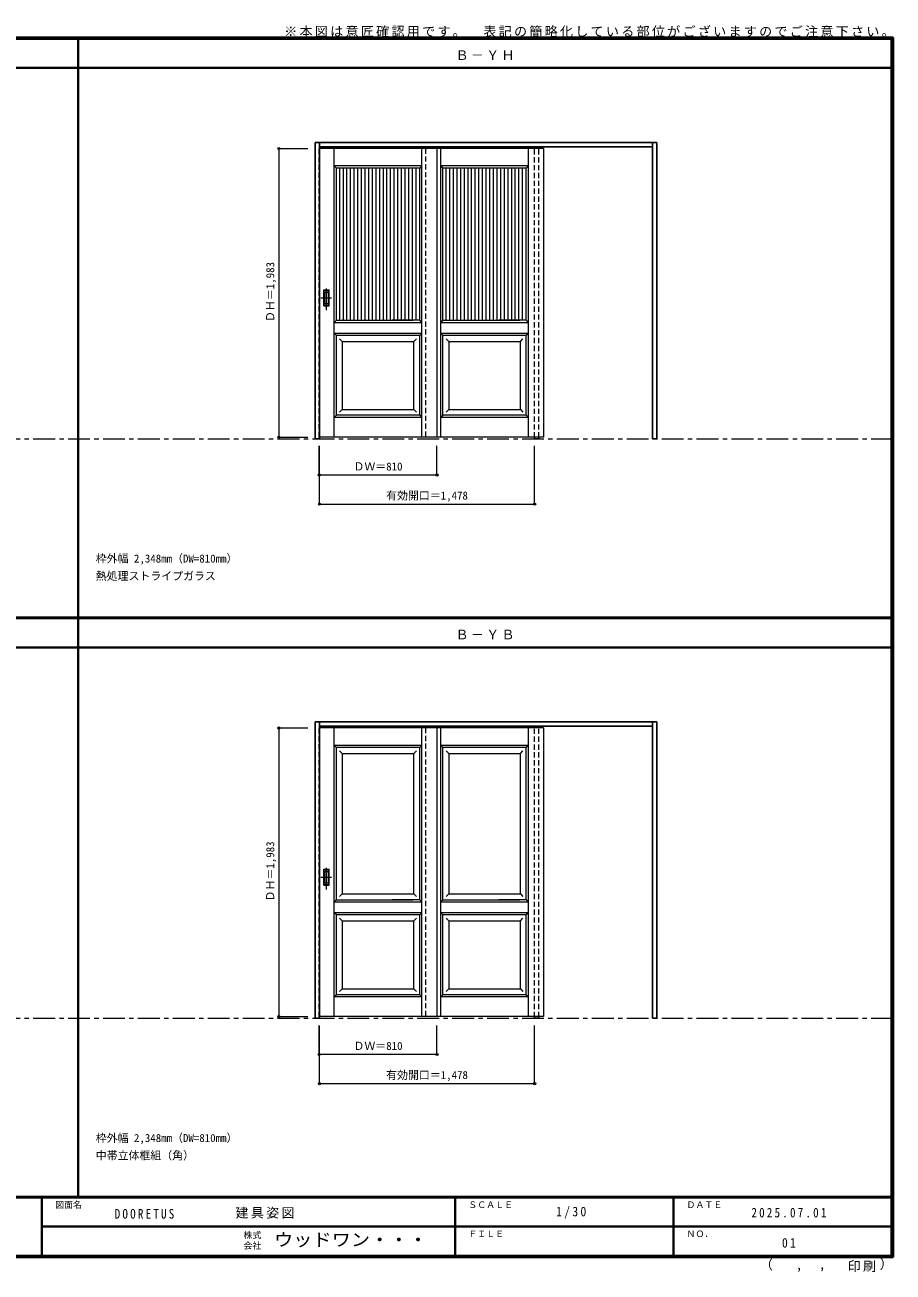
# Model space of a CAD drawing. Units: millimetres, scale not verified. Extents: x -6000 to 5700, y -4307 to 4260.
# Drawn here: x -267 to 5700, y -4307 to 4260 of the extents above; entities that cross this region are included whole.
import ezdxf
from ezdxf.enums import TextEntityAlignment as Align

# ---------------------------------------------------------------- set-up
doc = ezdxf.new("R2010")
doc.units = ezdxf.units.MM
doc.header["$LTSCALE"] = 30
doc.header["$PDMODE"] = 32
doc.header["$PDSIZE"] = 15
doc.linetypes.add('CHAIN1', pattern=[8, 5, -1, 1, -1])
doc.linetypes.add('DASHED1', pattern=[1.8, 1.2, -0.6])
for name, color, linetype, lineweight in [('0-1_通り芯', 7, 'CHAIN1', 18), ('0-2_扉', 7, 'Continuous', 18), ('0-4_枠', 3, 'Continuous', 25), ('0-6_引手', 7, 'Continuous', 18), ('0-B_寸法', 7, 'Continuous', 9), ('0-C_ハッチ', 4, 'Continuous', 9), ('F-1_枠', 6, 'Continuous', 40)]:
    doc.layers.add(name, color=color, linetype=linetype, lineweight=lineweight)
doc.layers.add('0-A_文字', color=7, linetype='Continuous')
doc.layers.add('F-A_文字', color=7, linetype='Continuous')
doc.styles.add('ＭＳ ゴシック', font='')
doc.styles.get('ＭＳ ゴシック').set_extended_font_data('MS Gothic')

msp = doc.modelspace()

# ---------------------------------------------------------------- linework, layer by layer
at = {"layer": '0-1_通り芯'}
for p, q in [((-5490, 1418), (5690, 1418)), ((-5490, -2562.5), (5690, -2562.5))]:
    msp.add_line(p, q, dxfattribs=at)
at = {"layer": '0-2_扉', "color": 4, "linetype": 'DASHED1', "lineweight": 9}
for p, q in [((1755, 3411.5), (1758, 3411.5)), ((1755, 1428.5), (1755, 3411.5)), ((2487, 3411.5), (2487, 1428.5)), ((1758, 1428.5), (1755, 1428.5)), ((1755, -569), (1758, -569)), ((1755, -2552), (1755, -569)), ((2487, -569), (2487, -2552)), ((2565, -569), (2565, -573)), ((2565, -569), (2565, -573)), ((3297, -569), (3297, -573)), ((3297, -569), (3297, -573)), ((3297, -569), (3297, -573)), ((1758, -2552), (1755, -2552))]:
    msp.add_line(p, q, dxfattribs=at)
at = {"layer": '0-2_扉'}
for p, q in [((2565, 3411.5), (1758, 3411.5)), ((1858.5, 1428.5), (1858.5, 3411.5)), ((2461.5, 1428.5), (2461.5, 3411.5)), ((3297, 3411.5), (2490, 3411.5)), ((2565, 3411.5), (2565, 1428.5)), ((2590.5, 1428.5), (2590.5, 3411.5)), ((3193.5, 1428.5), (3193.5, 3411.5)), ((3297, 3411.5), (3297, 1428.5)), ((1873.5, 2231.5), (1873.5, 3276.5)), ((2446.5, 3276.5), (1873.5, 3276.5)), ((2461.5, 3291.5), (2446.5, 3276.5)), ((2446.5, 2362.74), (2446.5, 3276.5)), ((2605.5, 2231.5), (2605.5, 3276.5)), ((3178.5, 3276.5), (2605.5, 3276.5)), ((3193.5, 3291.5), (3178.5, 3276.5)), ((3178.5, 2362.74), (3178.5, 3276.5)), ((2446.31, 3093.5), (2446.5, 3093.5)), ((3178.31, 3093.5), (3178.5, 3093.5)), ((2446.5, 2231.5), (2446.5, 2373.55)), ((3178.5, 2231.5), (3178.5, 2373.55)), ((1873.5, 2231.5), (2401.5, 2231.5)), ((2446.5, 2231.5), (2257.5, 2231.5)), ((2461.5, 2216.5), (2446.5, 2231.5)), ((2605.5, 2231.5), (3133.5, 2231.5)), ((3178.5, 2231.5), (2989.5, 2231.5)), ((3193.5, 2216.5), (3178.5, 2231.5)), ((2461.5, 2141.5), (1858.5, 2141.5)), ((1873.5, 1578.5), (1873.5, 2126.5)), ((1913.5, 2086.5), (1895.82, 2104.18)), ((1913.5, 2086.5), (2406.5, 2086.5)), ((1913.5, 2086.5), (1913.5, 1618.5)), ((2406.46, 2086.5), (2424.14, 2104.18)), ((2406.5, 1618.5), (2406.5, 2086.5)), ((2461.5, 2141.5), (2446.5, 2126.5)), ((2446.5, 1578.5), (2446.5, 2126.5)), ((3193.5, 2141.5), (2590.5, 2141.5)), ((2605.5, 1578.5), (2605.5, 2126.5)), ((2645.5, 2086.5), (2627.82, 2104.18)), ((2645.5, 2086.5), (3138.5, 2086.5)), ((2645.5, 2086.5), (2645.5, 1618.5)), ((3138.46, 2086.5), (3156.14, 2104.18)), ((3138.5, 1618.5), (3138.5, 2086.5)), ((3193.5, 2141.5), (3178.5, 2126.5)), ((3178.5, 1578.5), (3178.5, 2126.5)), ((2461.5, 1563.5), (1858.5, 1563.5)), ((1913.5, 1618.5), (1895.82, 1600.82)), ((1913.5, 1618.5), (2406.5, 1618.5)), ((2406.5, 1618.5), (2406.5, 1619.93)), ((2406.5, 1618.5), (2424.18, 1600.82)), ((2446.5, 1578.5), (2461.5, 1563.5)), ((3193.5, 1563.5), (2590.5, 1563.5)), ((2645.5, 1618.5), (2627.82, 1600.82)), ((2645.5, 1618.5), (3138.5, 1618.5)), ((3138.5, 1618.5), (3138.5, 1619.93)), ((3138.5, 1618.5), (3156.18, 1600.82)), ((3178.5, 1578.5), (3193.5, 1563.5)), ((2565, 1428.5), (1758, 1428.5)), ((3297, 1428.5), (2490, 1428.5)), ((2565, -569), (1758, -569)), ((1858.5, -2552), (1858.5, -569)), ((2461.5, -2552), (2461.5, -569)), ((3297, -569), (2490, -569)), ((2565, -569), (2565, -2552)), ((2590.5, -2552), (2590.5, -569)), ((3193.5, -2552), (3193.5, -569)), ((3297, -569), (3297, -2552)), ((1873.5, -1749), (1873.5, -704)), ((2446.5, -704), (1873.5, -704)), ((1913.5, -744), (1895.82, -726.32)), ((1913.5, -744), (2406.5, -744)), ((1913.5, -744), (1913.5, -1709)), ((2406.46, -744), (2424.14, -726.32)), ((2406.5, -1709), (2406.5, -744)), ((2461.5, -689), (2446.5, -704)), ((2446.5, -1617.76), (2446.5, -704)), ((2605.5, -1749), (2605.5, -704)), ((3178.5, -704), (2605.5, -704)), ((2645.5, -744), (2627.82, -726.32)), ((2645.5, -744), (3138.5, -744)), ((2645.5, -744), (2645.5, -1709)), ((3138.46, -744), (3156.14, -726.32)), ((3138.5, -1709), (3138.5, -744)), ((3193.5, -689), (3178.5, -704)), ((3178.5, -1617.76), (3178.5, -704)), ((2446.31, -887), (2446.5, -887)), ((3178.31, -887), (3178.5, -887)), ((2446.5, -1749), (2446.5, -1606.95)), ((3178.5, -1749), (3178.5, -1606.95)), ((1913.5, -1709), (1895.82, -1726.68)), ((1913.5, -1709), (2406.5, -1709)), ((2406.5, -1709), (2424.18, -1726.68)), ((2645.5, -1709), (2627.82, -1726.68)), ((2645.5, -1709), (3138.5, -1709)), ((3138.5, -1709), (3156.18, -1726.68)), ((1873.5, -1749), (2401.5, -1749)), ((2446.5, -1749), (2257.5, -1749)), ((2461.5, -1764), (2446.5, -1749)), ((2605.5, -1749), (3133.5, -1749)), ((3178.5, -1749), (2989.5, -1749)), ((3193.5, -1764), (3178.5, -1749)), ((2461.5, -1839), (1858.5, -1839)), ((1873.5, -2402), (1873.5, -1854)), ((1913.5, -1894), (1895.82, -1876.32)), ((2406.46, -1894), (2424.14, -1876.32)), ((2461.5, -1839), (2446.5, -1854)), ((2446.5, -2402), (2446.5, -1854)), ((3193.5, -1839), (2590.5, -1839)), ((2605.5, -2402), (2605.5, -1854)), ((2645.5, -1894), (2627.82, -1876.32)), ((3138.46, -1894), (3156.14, -1876.32)), ((3193.5, -1839), (3178.5, -1854)), ((3178.5, -2402), (3178.5, -1854)), ((1913.5, -1894), (2406.5, -1894)), ((1913.5, -1894), (1913.5, -2362)), ((2406.5, -2362), (2406.5, -1894)), ((2645.5, -1894), (3138.5, -1894)), ((2645.5, -1894), (2645.5, -2362)), ((3138.5, -2362), (3138.5, -1894)), ((1913.5, -2362), (1895.82, -2379.68)), ((1913.5, -2362), (2406.5, -2362)), ((2406.5, -2362), (2406.5, -2360.57)), ((2406.5, -2362), (2424.18, -2379.68)), ((2645.5, -2362), (2627.82, -2379.68)), ((2645.5, -2362), (3138.5, -2362)), ((3138.5, -2362), (3138.5, -2360.57)), ((3138.5, -2362), (3156.18, -2379.68)), ((2461.5, -2417), (1858.5, -2417)), ((2446.5, -2402), (2461.5, -2417)), ((3193.5, -2417), (2590.5, -2417)), ((3178.5, -2402), (3193.5, -2417)), ((2565, -2552), (1758, -2552)), ((3297, -2552), (2490, -2552))]:
    msp.add_line(p, q, dxfattribs=at)
for points in [[(2461.5, 3291.5), (1858.5, 3291.5), (1873.5, 3276.5)], [(3193.5, 3291.5), (2590.5, 3291.5), (2605.5, 3276.5)], [(1873.5, 2231.5), (1858.5, 2216.5), (2461.5, 2216.5)], [(2605.5, 2231.5), (2590.5, 2216.5), (3193.5, 2216.5)], [(2446.5, 2126.5), (1873.5, 2126.5), (1858.5, 2141.5)], [(3178.5, 2126.5), (2605.5, 2126.5), (2590.5, 2141.5)], [(2446.5, 1578.5), (1873.5, 1578.5), (1858.5, 1563.5)], [(3178.5, 1578.5), (2605.5, 1578.5), (2590.5, 1563.5)], [(2461.5, -689), (1858.5, -689), (1873.5, -704)], [(3193.5, -689), (2590.5, -689), (2605.5, -704)], [(1873.5, -1749), (1858.5, -1764), (2461.5, -1764)], [(2605.5, -1749), (2590.5, -1764), (3193.5, -1764)], [(2446.5, -1854), (1873.5, -1854), (1858.5, -1839)], [(3178.5, -1854), (2605.5, -1854), (2590.5, -1839)], [(2446.5, -2402), (1873.5, -2402), (1858.5, -2417)], [(3178.5, -2402), (2605.5, -2402), (2590.5, -2417)]]:
    msp.add_lwpolyline(points, dxfattribs=at)
at = {"layer": '0-4_枠'}
for p, q in [((1728, 1418), (1728, 3453)), ((1728, 3453), (4076, 3453)), ((1758, 1418), (1758, 3453)), ((4046, 1418), (4046, 3453)), ((4076, 1418), (4076, 3453)), ((1758, 3423), (4046, 3423)), ((1758, 1418), (1728, 1418)), ((3236, 1428.5), (3236, 1418)), ((3236, 1418), (3266, 1418)), ((3266, 1428.5), (3266, 1418)), ((4076, 1418), (4046, 1418)), ((1728, -2562.5), (1728, -527.5)), ((1728, -527.5), (4076, -527.5)), ((1758, -2562.5), (1758, -527.5)), ((1758, -557.5), (4046, -557.5)), ((4046, -2562.5), (4046, -527.5)), ((4076, -2562.5), (4076, -527.5)), ((1758, -2562.5), (1728, -2562.5)), ((3236, -2552), (3236, -2562.5)), ((3236, -2562.5), (3266, -2562.5)), ((3266, -2552), (3266, -2562.5)), ((4076, -2562.5), (4046, -2562.5))]:
    msp.add_line(p, q, dxfattribs=at)
at = {"layer": '0-4_枠', "color": 4, "linetype": 'DASHED1', "lineweight": 9}
for p, q in [((3236, 1426), (3236, 3423)), ((3266, 1426), (3266, 3423)), ((3236, -2554.5), (3236, -557.5)), ((3266, -2554.5), (3266, -557.5))]:
    msp.add_line(p, q, dxfattribs=at)
at = {"layer": '0-6_引手'}
for p, q in [((1787, 2441), (1825, 2441)), ((1787, 2331), (1787, 2441)), ((1793.5, 2425), (1818.5, 2425)), ((1793.5, 2347), (1793.5, 2425)), ((1818.5, 2347), (1818.5, 2425)), ((1825, 2331), (1825, 2441)), ((1787, 2331), (1825, 2331)), ((1793.5, 2347), (1818.5, 2347)), ((1787, -1539.5), (1825, -1539.5)), ((1787, -1649.5), (1787, -1539.5)), ((1825, -1649.5), (1825, -1539.5)), ((1793.5, -1555.5), (1818.5, -1555.5)), ((1793.5, -1633.5), (1793.5, -1555.5)), ((1818.5, -1633.5), (1818.5, -1555.5)), ((1787, -1649.5), (1825, -1649.5)), ((1793.5, -1633.5), (1818.5, -1633.5))]:
    msp.add_line(p, q, dxfattribs=at)
at = {"layer": '0-6_引手', "linetype": 'CHAIN1'}
for p, q in [((1806, 2300.77), (1806, 2471.62)), ((1767.93, 2386), (1840.43, 2386)), ((1806, -1679.73), (1806, -1508.88)), ((1767.93, -1594.5), (1840.43, -1594.5))]:
    msp.add_line(p, q, dxfattribs=at)
at = {"layer": '0-6_引手', "linetype": 'DASHED1'}
for p, q in [((1822, 2335), (1822, 2437)), ((1790, 2335), (1822, 2335)), ((1822, -1645.5), (1822, -1543.5)), ((1790, -1645.5), (1822, -1645.5))]:
    msp.add_line(p, q, dxfattribs=at)
for points in [[(1790, 2335), (1790, 2437), (1822, 2437)], [(1790, -1645.5), (1790, -1543.5), (1822, -1543.5)]]:
    msp.add_lwpolyline(points, dxfattribs=at)
at = {"layer": '0-B_寸法', "color": 4}
for p, q in [((1478, 3411.5), (1478, 1428.5)), ((1478, 3411.5), (1678, 3411.5)), ((1478, 1428.5), (1678, 1428.5)), ((1755, 1168), (1755, 1368)), ((1758, 968), (1758, 1368)), ((2565, 1168), (2565, 1368)), ((3236, 968), (3236, 1368)), ((2565, 1168), (1755, 1168)), ((1758, 968), (3236, 968)), ((1478, -569), (1478, -2552)), ((1478, -569), (1678, -569)), ((1478, -2552), (1678, -2552)), ((1755, -2812.5), (1755, -2612.5)), ((1758, -3012.5), (1758, -2612.5)), ((2565, -2812.5), (2565, -2612.5)), ((3236, -3012.5), (3236, -2612.5)), ((2565, -2812.5), (1755, -2812.5)), ((1758, -3012.5), (3236, -3012.5))]:
    msp.add_line(p, q, dxfattribs=at)
at = {"layer": '0-B_寸法'}
for p in [(1478, 3411.5), (1478, 1428.5), (1755, 1168), (2565, 1168), (1758, 968), (3236, 968), (1478, -569), (1478, -2552), (1755, -2812.5), (2565, -2812.5), (1758, -3012.5), (3236, -3012.5)]:
    msp.add_point(p, dxfattribs=at)
at = {"layer": '0-C_ハッチ'}
for p, q in [((1896.5, 2231.5), (1896.5, 3276.5)), ((1921.5, 2231.5), (1921.5, 3276.5)), ((1946.5, 2231.5), (1946.5, 3276.5)), ((1971.5, 2231.5), (1971.5, 3276.5)), ((1996.5, 2231.5), (1996.5, 3276.5)), ((2021.5, 2231.5), (2021.5, 3276.5)), ((2046.5, 2231.5), (2046.5, 3276.5)), ((2071.5, 2231.5), (2071.5, 3276.5)), ((2096.5, 2231.5), (2096.5, 3276.5)), ((2121.5, 2231.5), (2121.5, 3276.5)), ((2146.5, 2231.5), (2146.5, 3276.5)), ((2171.5, 2231.5), (2171.5, 3276.5)), ((2196.5, 2231.5), (2196.5, 3276.5)), ((2221.5, 2231.5), (2221.5, 3276.5)), ((2246.5, 2231.5), (2246.5, 3276.5)), ((2271.5, 2231.5), (2271.5, 3276.5)), ((2296.5, 2231.5), (2296.5, 3276.5)), ((2321.5, 2231.5), (2321.5, 3276.5)), ((2346.5, 2231.5), (2346.5, 3276.5)), ((2371.5, 2231.5), (2371.5, 3276.5)), ((2396.5, 2231.5), (2396.5, 3276.5)), ((2421.5, 2231.5), (2421.5, 3276.5)), ((2628.5, 2231.5), (2628.5, 3276.5)), ((2653.5, 2231.5), (2653.5, 3276.5)), ((2678.5, 2231.5), (2678.5, 3276.5)), ((2703.5, 2231.5), (2703.5, 3276.5)), ((2728.5, 2231.5), (2728.5, 3276.5)), ((2753.5, 2231.5), (2753.5, 3276.5)), ((2778.5, 2231.5), (2778.5, 3276.5)), ((2803.5, 2231.5), (2803.5, 3276.5)), ((2828.5, 2231.5), (2828.5, 3276.5)), ((2853.5, 2231.5), (2853.5, 3276.5)), ((2878.5, 2231.5), (2878.5, 3276.5)), ((2903.5, 2231.5), (2903.5, 3276.5)), ((2928.5, 2231.5), (2928.5, 3276.5)), ((2953.5, 2231.5), (2953.5, 3276.5)), ((2978.5, 2231.5), (2978.5, 3276.5)), ((3003.5, 2231.5), (3003.5, 3276.5)), ((3028.5, 2231.5), (3028.5, 3276.5)), ((3053.5, 2231.5), (3053.5, 3276.5)), ((3078.5, 2231.5), (3078.5, 3276.5)), ((3103.5, 2231.5), (3103.5, 3276.5)), ((3128.5, 2231.5), (3128.5, 3276.5)), ((3153.5, 2231.5), (3153.5, 3276.5))]:
    msp.add_line(p, q, dxfattribs=at)
at = {"layer": 'F-1_枠'}
for p, q in [((-6000, 4175), (5700, 4175)), ((-6000, 4170), (5700, 4170)), ((-6000, 4165), (5700, 4165)), ((100, -3790), (100, 4175)), ((5690, 4175), (5690, -4205)), ((5695, 4175), (5695, -4205)), ((5700, 4175), (5700, -4205)), ((-6000, 3965), (5700, 3965)), ((-6000, 190.5), (5700, 190.5)), ((-6000, 187.5), (5700, 187.5)), ((-6000, 184.5), (5700, 184.5)), ((-6000, -15.5), (5700, -15.5)), ((5700, -3790), (-6000, -3790)), ((5700, -3795), (-6000, -3795)), ((-150, -3795), (-150, -4195)), ((2690, -3795), (2690, -4195)), ((4190, -3795), (4190, -4195)), ((-150, -3995), (5690, -3995.01)), ((5700, -4195), (-6000, -4195)), ((5700, -4200), (-6000, -4200)), ((5700, -4205), (-6000, -4205))]:
    msp.add_line(p, q, dxfattribs=at)

# ---------------------------------------------------------------- texts
at = {"layer": '0-A_文字', "style": 'ＭＳ ゴシック'}
for s, p in [('枠外幅 2,348mm（DW=810mm）', (220, 550.5)), ('熱処理ストライプガラス', (220, 430.5)), ('枠外幅 2,348mm（DW=810mm）', (220, -3430)), ('中帯立体框組（角）', (220, -3550))]:
    msp.add_text(s, height=54.99, dxfattribs=at).set_placement(p, align=Align.BOTTOM_LEFT)
at = {"layer": '0-A_文字', "char_height": 65.98, "attachment_point": 7, "style": 'ＭＳ ゴシック'}
for s, insert in [('\\T1.17;※本図は意匠確認用です。\u3000表記の簡略化している部位がございますのでご注意下さい。', (1515, 4175)), ('\\T1.17;Ｂ－ＹＨ', (2692.5, 4020)), ('\\T1.17;Ｂ－ＹＢ', (2692.5, 39.5))]:
    msp.add_mtext(s, dxfattribs=dict(at, insert=insert))
at = {"layer": '0-B_寸法', "style": 'ＭＳ ゴシック'}
for p in [(1463, 2219.75), (1463, -1760.75)]:
    msp.add_text('ＤＨ＝1,983', height=54.99, rotation=90, dxfattribs=at).set_placement(p, align=Align.BOTTOM_LEFT)
for s, p in [('ＤＷ＝810', (1991.25, 1183)), ('有効開口＝1,478', (2215.75, 983)), ('ＤＷ＝810', (1991.25, -2797.5)), ('有効開口＝1,478', (2215.75, -2997.5))]:
    msp.add_text(s, height=54.99, dxfattribs=at).set_placement(p, align=Align.BOTTOM_LEFT)
at = {"layer": 'F-A_文字', "style": 'ＭＳ ゴシック'}
for s, height, p in [('図面名', 43.99, (-60, -3880)), ('ＳＣＡＬＥ', 43.99, (2780, -3880)), ('ＤＡＴＥ', 43.99, (4280, -3880)), ('株式', 43.99, (1235, -4089)), ('ＦＩＬＥ', 43.99, (2780, -4080)), ('ＮＯ．', 43.99, (4280, -4080)), ('会社', 43.99, (1235, -4161)), ('（', 65.98, (4784.03, -4308.31)), (',', 65.98, (5031.28, -4308.31)), (',', 65.98, (5190.2, -4305.53)), ('）', 65.98, (5608.4, -4304.13))]:
    msp.add_text(s, height=height, dxfattribs=at).set_placement(p, align=Align.BOTTOM_LEFT)
at = {"layer": 'F-A_文字', "style": 'ＭＳ ゴシック', "width": 1.1}
msp.add_text('ウッドワン・・・', height=87.98, dxfattribs=at).set_placement((1445, -4155), align=Align.BOTTOM_LEFT)
at = {"layer": 'F-A_文字', "char_height": 65.98, "attachment_point": 7, "style": 'ＭＳ ゴシック'}
for s, insert in [('\\T1.38;\\W0.9;1/30', (3383.75, -3940)), ('\\T1.39;\\W0.85;DOORETUS', (350, -3940.79)), ('\\T1.17;建具姿図', (1180.42, -3940)), ('\\T1.39;\\W0.85;2025.07.01', (4726.25, -3932.5)), ('\\T1.36;\\W0.9;01', (4936.25, -4140)), ('\\T1.17;印刷', (5388.15, -4306.92))]:
    msp.add_mtext(s, dxfattribs=dict(at, insert=insert))

doc.saveas('drawing.dxf')
